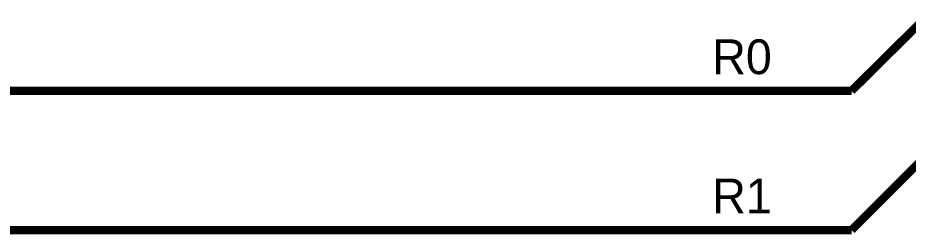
# Model space of a CAD drawing. Header units: inches. Extents: x 0 to 841, y 0 to 594.
# Drawn here: x 457.46 to 489.54, y 292.33 to 300.13 of the extents above; entities that cross this region are included whole.
import ezdxf

# ---------------------------------------------------------------- set-up
doc = ezdxf.new("R2010")
doc.units = ezdxf.units.IN
doc.layers.add('Sheet', color=255, linetype='Continuous')

msp = doc.modelspace()

# ---------------------------------------------------------------- linework, layer by layer
at = {"layer": 'Sheet'}
for points in [[(487.5, 297.496, 0.3, 0.3, 0), (490.008, 299.979, 0.3, 0.3, 0)], [(487.5, 297.496, 0.3, 0.3, 0), (487.5, 297.496, 0.3, 0.3, 0), (422.512, 297.496, 0.3, 0.3, 0)], [(487.5, 292.479, 0.3, 0.3, 0), (490.008, 294.988, 0.3, 0.3, 0)], [(487.5, 292.479, 0.3, 0.3, 0), (487.5, 292.479, 0.3, 0.3, 0), (422.512, 292.479, 0.3, 0.3, 0)]]:
    msp.add_lwpolyline(points, format="xyseb", dxfattribs=at)

# ---------------------------------------------------------------- texts
for s, p in [('R0', (482.483, 298.097)), ('R1', (482.483, 293.08))]:
    msp.add_text(s, height=1.2543, dxfattribs=at).set_placement(p)

doc.saveas('drawing.dxf')
